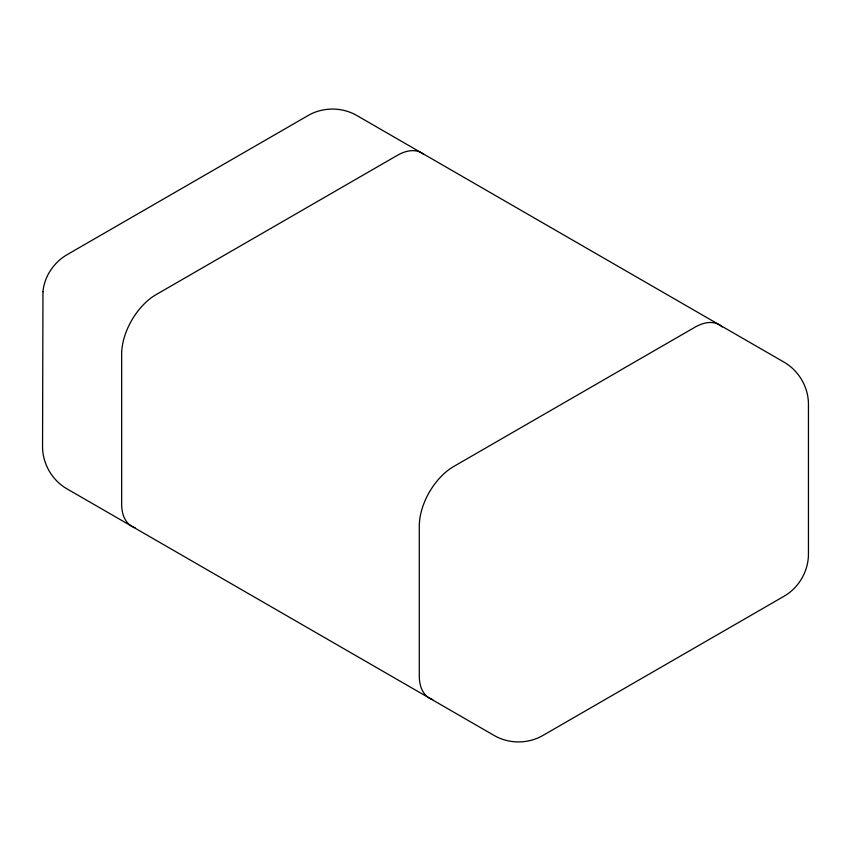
<?xml version="1.0" encoding="UTF-8"?>
<svg xmlns="http://www.w3.org/2000/svg" width="851" height="851" viewBox="0 0 851 851"><rect width="100%" height="100%" fill="white"/><g stroke="black" fill="none" stroke-linecap="round" stroke-linejoin="round"><path stroke-width="1.28" d="M135.086 527.694A48.55 28.03 -60 0 1 121.65 504.005L121.65 354.154A48.55 28.03 -60 0 1 155.988 294.691L397.374 155.329A48.55 28.03 -60 0 1 423.67 154.308M722.254 326.965A48.55 28.03 -60 0 0 695.012 327.178L453.626 466.539A48.55 28.03 -60 0 0 419.298 526.003L419.298 675.843A48.55 28.03 -60 0 0 432.733 699.543M42.965 291.702L42.55 446.722C42.561 463.901 52.23 480.464 67.155 488.953L493.91 735.338C508.834 744.125 528.194 744.125 543.119 735.338L783.845 596.36C798.77 587.871 808.439 571.298 808.45 554.129L808.45 404.278C808.439 387.099 798.77 370.536 783.845 362.047L357.09 115.662C342.166 106.875 322.806 106.875 307.881 115.662L67.155 254.64C53.89 262.31 44.337 276.352 42.965 291.702"/></g></svg>
